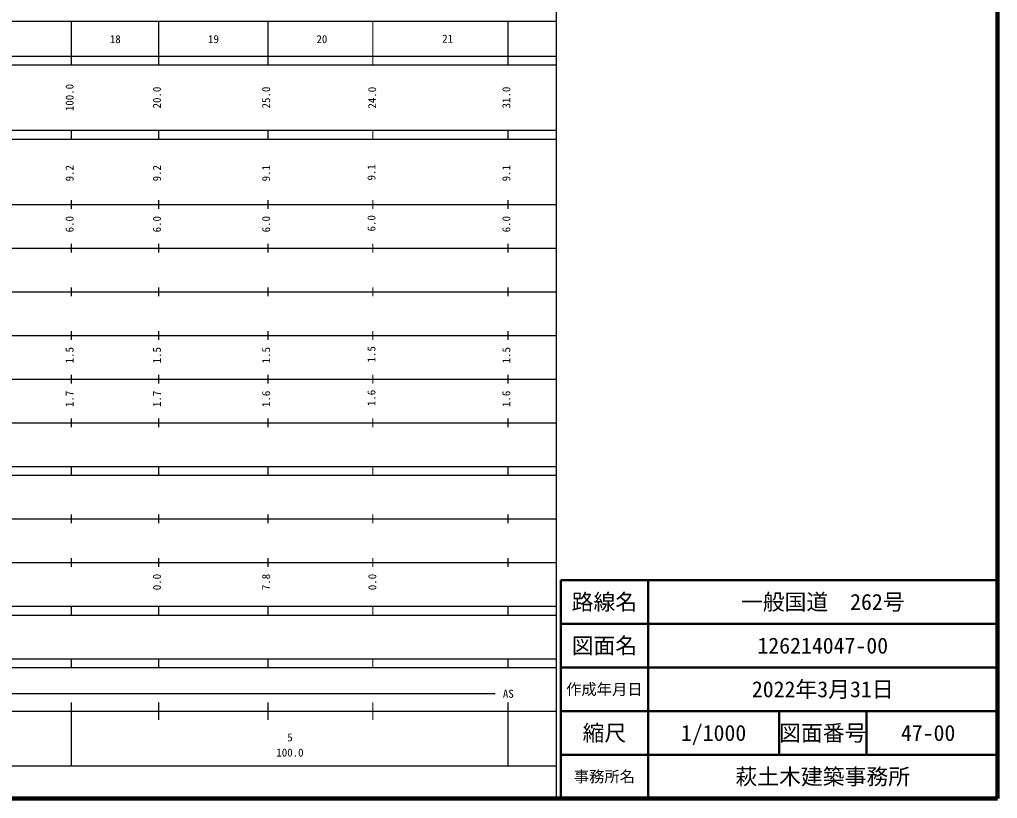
# Model space of a CAD drawing. Units: millimetres on the paper, enlarged 1000 times. Extents: x 40000 to 680000, y 20000 to 380000.
# Drawn here: x 456086 to 680000, y 20000 to 198357 of the extents above; entities that cross this region are included whole.
import ezdxf
from ezdxf.enums import TextEntityAlignment as Align

# ---------------------------------------------------------------- set-up
doc = ezdxf.new("R2010")
doc.units = ezdxf.units.MM
doc.header["$LTSCALE"] = 1000
for name, color, linetype, lineweight in [('M-TTL', 2, 'Continuous', 140), ('M-TTL-BAND', 7, 'Continuous', 25), ('M-TTL-FRAM', 2, 'Continuous', 50), ('M-TTL-LINE', 7, 'Continuous', 50), ('M-TTL-TXT', 7, 'Continuous', 13)]:
    doc.layers.add(name, color=color, linetype=linetype, lineweight=lineweight)
doc.styles.add('ＭＳ ゴシック', font='')
doc.styles.get('ＭＳ ゴシック').set_extended_font_data('MS Gothic')

msp = doc.modelspace()

# ---------------------------------------------------------------- linework, layer by layer
at = {"layer": 'M-TTL'}
for p, q in [((680000, 20000), (680000, 380000)), ((40000, 20000), (680000, 20000))]:
    msp.add_line(p, q, dxfattribs=at)
at = {"layer": 'M-TTL-BAND'}
for p, q in [((579000, 20000), (579000, 370000)), ((68000, 198000), (579000, 198000)), ((468000, 188000), (468000, 198000)), ((488000, 188000), (488000, 198000)), ((513000, 188000), (513000, 198000)), ((568000, 188000), (568000, 198000)), ((40000, 190000), (579000, 190000)), ((40000, 188000), (579000, 188000)), ((40000, 173000), (579000, 173000)), ((468000, 171000), (468000, 173000)), ((488000, 171000), (488000, 173000)), ((513000, 171000), (513000, 173000)), ((568000, 171000), (568000, 173000)), ((40000, 171000), (579000, 171000)), ((468000, 155000), (468000, 157000)), ((488000, 155000), (488000, 157000)), ((513000, 155000), (513000, 157000)), ((568000, 155000), (568000, 157000)), ((40000, 156000), (579000, 156000)), ((46000, 146000), (579000, 146000)), ((468000, 145000), (468000, 147000)), ((488000, 145000), (488000, 147000)), ((513000, 145000), (513000, 147000)), ((568000, 145000), (568000, 147000)), ((468000, 135000), (468000, 137000)), ((488000, 135000), (488000, 137000)), ((513000, 135000), (513000, 137000)), ((568000, 135000), (568000, 137000)), ((52000, 136000), (579000, 136000)), ((46000, 126000), (579000, 126000)), ((468000, 125000), (468000, 127000)), ((488000, 125000), (488000, 127000)), ((513000, 125000), (513000, 127000)), ((568000, 125000), (568000, 127000)), ((468000, 115000), (468000, 117000)), ((488000, 115000), (488000, 117000)), ((513000, 115000), (513000, 117000)), ((568000, 115000), (568000, 117000)), ((52000, 116000), (579000, 116000)), ((46000, 106000), (579000, 106000)), ((468000, 105000), (468000, 107000)), ((488000, 105000), (488000, 107000)), ((513000, 105000), (513000, 107000)), ((568000, 105000), (568000, 107000)), ((40000, 96000), (579000, 96000)), ((468000, 94000), (468000, 96000)), ((488000, 94000), (488000, 96000)), ((513000, 94000), (513000, 96000)), ((568000, 94000), (568000, 96000)), ((40000, 94000), (579000, 94000)), ((49000, 84000), (579000, 84000)), ((468000, 83000), (468000, 85000)), ((488000, 83000), (488000, 85000)), ((513000, 83000), (513000, 85000)), ((568000, 83000), (568000, 85000)), ((40000, 74000), (579000, 74000)), ((468000, 73000), (468000, 75000)), ((488000, 73000), (488000, 75000)), ((513000, 73000), (513000, 75000)), ((568000, 73000), (568000, 75000)), ((40000, 64000), (579000, 64000)), ((468000, 62000), (468000, 64000)), ((488000, 62000), (488000, 64000)), ((513000, 62000), (513000, 64000)), ((568000, 62000), (568000, 64000)), ((40000, 62000), (579000, 62000)), ((40000, 52000), (579000, 52000)), ((468000, 50000), (468000, 52000)), ((488000, 50000), (488000, 52000)), ((513000, 50000), (513000, 52000)), ((568000, 50000), (568000, 52000)), ((40000, 50000), (579000, 50000)), ((71000, 44000), (565000, 44000)), ((468000, 27500), (468000, 42000)), ((488000, 38000), (488000, 42000)), ((513000, 38000), (513000, 42000)), ((568000, 27500), (568000, 42000)), ((40000, 40000), (579000, 40000)), ((68000, 27500), (579000, 27500))]:
    msp.add_line(p, q, dxfattribs=at)
at = {"layer": 'M-TTL-BAND', "lineweight": 13}
for p, q in [((537000, 188000), (537000, 198000)), ((537000, 171000), (537000, 173000)), ((537000, 155000), (537000, 157000)), ((537000, 145000), (537000, 147000)), ((537000, 135000), (537000, 137000)), ((537000, 125000), (537000, 127000)), ((537000, 115000), (537000, 117000)), ((537000, 105000), (537000, 107000)), ((537000, 94000), (537000, 96000)), ((537000, 83000), (537000, 85000)), ((537000, 75000), (537000, 73000)), ((537000, 62000), (537000, 64000)), ((537000, 50000), (537000, 52000)), ((537000, 38000), (537000, 42000))]:
    msp.add_line(p, q, dxfattribs=at)
at = {"layer": 'M-TTL-FRAM'}
for p, q in [((680000, 70000), (580000, 70000)), ((580000, 70000), (580000, 20000))]:
    msp.add_line(p, q, dxfattribs=at)
at = {"layer": 'M-TTL-LINE'}
for p, q in [((600000, 70000), (600000, 20000)), ((680000, 60000), (580000, 60000)), ((680000, 50000), (580000, 50000)), ((680000, 40000), (580000, 40000)), ((630000, 40000), (630000, 30000)), ((650000, 40000), (650000, 30000)), ((680000, 30000), (580000, 30000))]:
    msp.add_line(p, q, dxfattribs=at)

# ---------------------------------------------------------------- texts
at = {"layer": 'M-TTL-BAND', "style": 'ＭＳ ゴシック'}
for s, p in [('21', (554108, 192513)), ('18', (478000, 192405)), ('19', (500500, 192405)), ('20', (525313, 192405)), ('AS', (568000, 42500)), ('5', (518000, 32523)), ('100.0', (518000, 29033))]:
    msp.add_text(s, height=1833, dxfattribs=at).set_placement(p, align=Align.BOTTOM_CENTER)
for s, p in [('100.0', (469000, 180500)), ('20.0', (489000, 180500)), ('25.0', (514000, 180500)), ('24.0', (538276, 180465)), ('31.0', (569000, 180500)), ('9.2', (469000, 163174)), ('9.2', (489000, 163174)), ('9.1', (514000, 163174)), ('9.1', (538122, 163381)), ('9.1', (569000, 163174)), ('6.0', (469000, 151500)), ('6.0', (489000, 151500)), ('6.0', (514000, 151500)), ('6.0', (538122, 151707)), ('6.0', (569000, 151500)), ('1.5', (469000, 121500)), ('1.5', (489000, 121500)), ('1.5', (514000, 121500)), ('1.5', (538122, 121707)), ('1.5', (569000, 121500)), ('1.7', (469000, 111500)), ('1.7', (489000, 111500)), ('1.6', (514000, 111500)), ('1.6', (538122, 111707)), ('1.6', (569000, 111500)), ('0.0', (489000, 69559)), ('7.8', (514000, 69559)), ('0.0', (538314, 69559))]:
    msp.add_text(s, height=1833, rotation=90, dxfattribs=at).set_placement(p, align=Align.BOTTOM_CENTER)
at = {"layer": 'M-TTL-TXT', "style": 'ＭＳ ゴシック'}
for s, height, p in [('路線名', 3666, (590000, 65000)), ('路線名', 3666, (590000, 65000)), ('一般国道\u3000262号', 3666, (640000, 65000)), ('図面名', 3666, (590000, 55000)), ('図面名', 3666, (590000, 55000)), ('126214047-00', 3666, (640000, 55000)), ('2022年3月31日', 3666, (640000, 45000)), ('作成年月日', 2566, (590000, 45000)), ('作成年月日', 2566, (590000, 45000)), ('縮尺', 3666, (590000, 35000)), ('縮尺', 3666, (590000, 35000)), ('1/1000', 3666, (615000, 35000)), ('図面番号', 3666, (640000, 35000)), ('図面番号', 3666, (640000, 35000)), ('47-00', 3666, (664125, 35000)), ('萩土木建築事務所', 3666, (640000, 25000)), ('事務所名', 2566, (590000, 25000)), ('事務所名', 2566, (590000, 25000))]:
    msp.add_text(s, height=height, dxfattribs=at).set_placement(p, align=Align.MIDDLE_CENTER)

doc.saveas('drawing.dxf')
